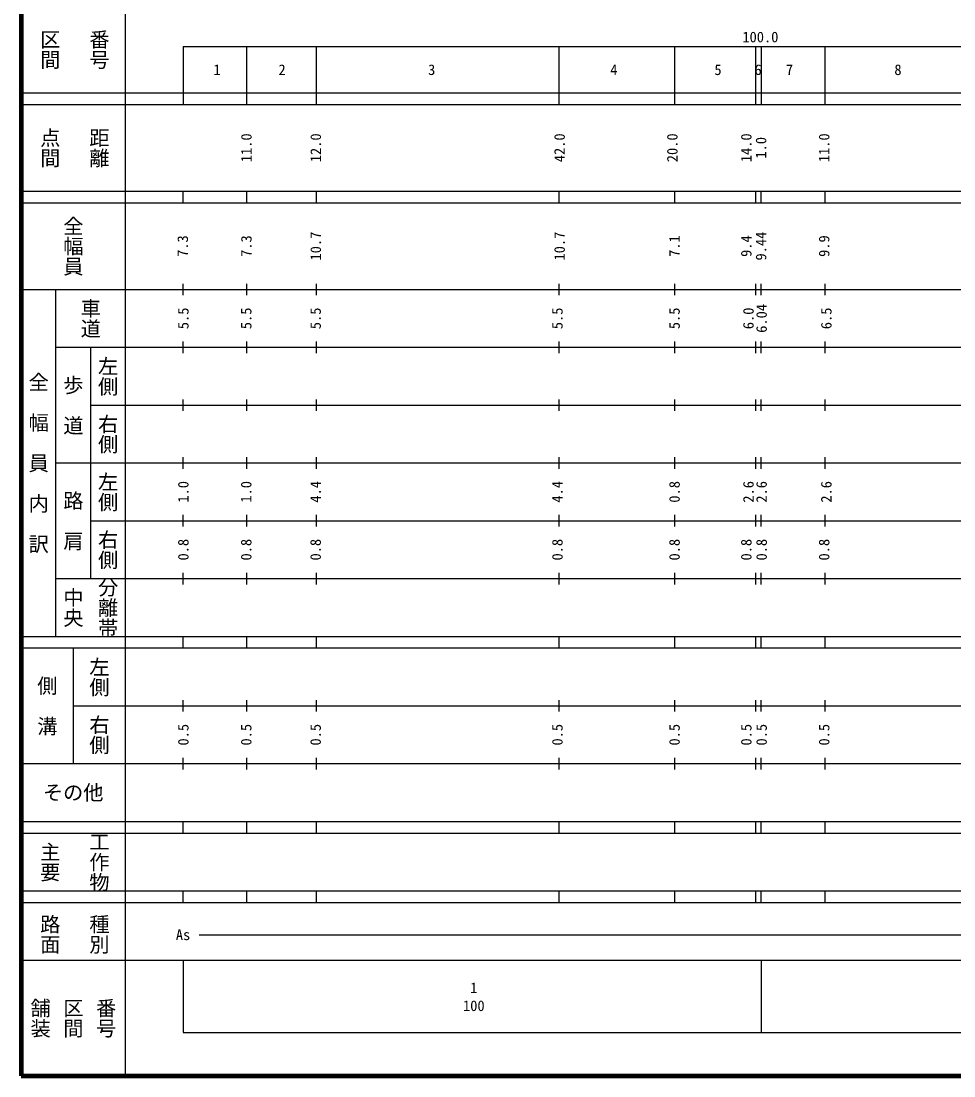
# Model space of a CAD drawing. Units: millimetres on the paper. Extents: x 40 to 680, y 20 to 380.
# Drawn here: x 40 to 201.3, y 20 to 202.4 of the extents above; entities that cross this region are included whole.
import ezdxf
from ezdxf.enums import TextEntityAlignment as Align

# ---------------------------------------------------------------- set-up
doc = ezdxf.new("R2010")
doc.units = ezdxf.units.MM
doc.layers.add('M-TTL', color=2, linetype='Continuous', lineweight=140)
doc.layers.add('M-TTL-BAND', color=7, linetype='Continuous', lineweight=25)
doc.styles.add('@ＭＳ ゴシック', font='')
doc.styles.add('ＭＳ ゴシック', font='')
doc.styles.get('@ＭＳ ゴシック').set_extended_font_data('@MS Gothic')
doc.styles.get('ＭＳ ゴシック').set_extended_font_data('MS Gothic')

msp = doc.modelspace()

# ---------------------------------------------------------------- linework, layer by layer
at = {"layer": 'M-TTL'}
for p, q in [((40, 380), (40, 20)), ((40, 20), (680, 20))]:
    msp.add_line(p, q, dxfattribs=at)
at = {"layer": 'M-TTL-BAND'}
for p, q in [((58, 370), (58, 20)), ((68, 198), (579, 198)), ((68, 198), (68, 188)), ((79, 198), (79, 188)), ((91, 198), (91, 188)), ((133, 198), (133, 188)), ((153, 198), (153, 188)), ((167, 198), (167, 188)), ((168, 198), (168, 188)), ((179, 198), (179, 188)), ((40, 190), (579, 190)), ((40, 188), (579, 188)), ((40, 173), (579, 173)), ((68, 171), (68, 173)), ((79, 173), (79, 171)), ((91, 173), (91, 171)), ((133, 173), (133, 171)), ((153, 173), (153, 171)), ((167, 173), (167, 171)), ((168, 171), (168, 173)), ((179, 173), (179, 171)), ((40, 171), (579, 171)), ((68, 155), (68, 157)), ((79, 157), (79, 155)), ((91, 157), (91, 155)), ((133, 157), (133, 155)), ((153, 157), (153, 155)), ((167, 157), (167, 155)), ((168, 155), (168, 157)), ((179, 157), (179, 155)), ((40, 156), (579, 156)), ((46, 96), (46, 156)), ((46, 146), (579, 146)), ((52, 146), (52, 106)), ((68, 145), (68, 147)), ((79, 147), (79, 145)), ((91, 147), (91, 145)), ((133, 147), (133, 145)), ((153, 147), (153, 145)), ((167, 147), (167, 145)), ((168, 145), (168, 147)), ((179, 147), (179, 145)), ((68, 135), (68, 137)), ((79, 137), (79, 135)), ((91, 137), (91, 135)), ((133, 137), (133, 135)), ((153, 137), (153, 135)), ((167, 137), (167, 135)), ((168, 135), (168, 137)), ((179, 137), (179, 135)), ((52, 136), (579, 136)), ((46, 126), (579, 126)), ((68, 125), (68, 127)), ((79, 127), (79, 125)), ((91, 127), (91, 125)), ((133, 127), (133, 125)), ((153, 127), (153, 125)), ((167, 127), (167, 125)), ((168, 125), (168, 127)), ((179, 127), (179, 125)), ((68, 115), (68, 117)), ((79, 117), (79, 115)), ((91, 117), (91, 115)), ((133, 117), (133, 115)), ((153, 117), (153, 115)), ((167, 117), (167, 115)), ((168, 115), (168, 117)), ((179, 117), (179, 115)), ((52, 116), (579, 116)), ((46, 106), (579, 106)), ((68, 105), (68, 107)), ((79, 107), (79, 105)), ((91, 107), (91, 105)), ((133, 107), (133, 105)), ((153, 107), (153, 105)), ((167, 107), (167, 105)), ((168, 105), (168, 107)), ((179, 107), (179, 105)), ((40, 96), (579, 96)), ((68, 94), (68, 96)), ((79, 96), (79, 94)), ((91, 96), (91, 94)), ((133, 96), (133, 94)), ((153, 96), (153, 94)), ((167, 96), (167, 94)), ((168, 94), (168, 96)), ((179, 96), (179, 94)), ((40, 94), (579, 94)), ((49, 94), (49, 74)), ((49, 84), (579, 84)), ((68, 83), (68, 85)), ((79, 85), (79, 83)), ((91, 85), (91, 83)), ((133, 85), (133, 83)), ((153, 85), (153, 83)), ((167, 85), (167, 83)), ((168, 83), (168, 85)), ((179, 85), (179, 83)), ((68, 73), (68, 75)), ((79, 75), (79, 73)), ((91, 75), (91, 73)), ((133, 75), (133, 73)), ((153, 75), (153, 73)), ((167, 75), (167, 73)), ((168, 73), (168, 75)), ((179, 75), (179, 73)), ((40, 74), (579, 74)), ((40, 64), (579, 64)), ((68, 62), (68, 64)), ((79, 64), (79, 62)), ((91, 64), (91, 62)), ((133, 64), (133, 62)), ((153, 64), (153, 62)), ((167, 64), (167, 62)), ((168, 62), (168, 64)), ((179, 64), (179, 62)), ((40, 62), (579, 62)), ((40, 52), (579, 52)), ((68, 50), (68, 52)), ((79, 52), (79, 50)), ((91, 52), (91, 50)), ((133, 52), (133, 50)), ((153, 52), (153, 50)), ((167, 52), (167, 50)), ((168, 50), (168, 52)), ((179, 52), (179, 50)), ((40, 50), (579, 50)), ((70.805, 44.406), (537.04, 44.406)), ((40, 40), (579, 40)), ((68, 40), (68, 27.5)), ((168, 40), (168, 27.5)), ((68, 27.5), (579, 27.5))]:
    msp.add_line(p, q, dxfattribs=at)

# ---------------------------------------------------------------- texts
for s, height, rotation, style, p in [('番号', 2.566, 270, '@ＭＳ ゴシック', (53.5, 197.5)), ('区間', 2.566, 270, '@ＭＳ ゴシック', (45, 197.5)), ('点間', 2.566, 270, '@ＭＳ ゴシック', (45, 180.5)), ('距離', 2.566, 270, '@ＭＳ ゴシック', (53.5, 180.5)), ('11.0', 1.833, 90, 'ＭＳ ゴシック', (78.945, 180.5)), ('12.0', 1.833, 90, 'ＭＳ ゴシック', (90.946, 180.5)), ('42.0', 1.833, 90, 'ＭＳ ゴシック', (133.107, 180.5)), ('20.0', 1.833, 90, 'ＭＳ ゴシック', (152.608, 180.5)), ('14.0', 1.833, 90, 'ＭＳ ゴシック', (165.394, 180.5)), ('11.0', 1.833, 90, 'ＭＳ ゴシック', (178.859, 180.5)), ('1.0', 1.833, 90, 'ＭＳ ゴシック', (167.945, 180.5)), ('全幅員', 2.566, 270, '@ＭＳ ゴシック', (49, 163.5)), ('7.3', 1.833, 90, 'ＭＳ ゴシック', (67.945, 163.5)), ('7.3', 1.833, 90, 'ＭＳ ゴシック', (78.945, 163.5)), ('10.7', 1.833, 90, 'ＭＳ ゴシック', (90.946, 163.5)), ('10.7', 1.833, 90, 'ＭＳ ゴシック', (133.107, 163.5)), ('7.1', 1.833, 90, 'ＭＳ ゴシック', (152.983, 163.5)), ('9.4', 1.833, 90, 'ＭＳ ゴシック', (165.394, 163.5)), ('9.44', 1.833, 90, 'ＭＳ ゴシック', (167.945, 163.5)), ('9.9', 1.833, 90, 'ＭＳ ゴシック', (178.859, 163.5)), ('車道', 2.566, 270, '@ＭＳ ゴシック', (52, 151)), ('6.04', 1.833, 90, 'ＭＳ ゴシック', (168.042, 151)), ('5.5', 1.833, 90, 'ＭＳ ゴシック', (68.042, 151)), ('5.5', 1.833, 90, 'ＭＳ ゴシック', (78.918, 151)), ('5.5', 1.833, 90, 'ＭＳ ゴシック', (90.918, 151)), ('5.5', 1.833, 90, 'ＭＳ ゴシック', (132.732, 151)), ('5.5', 1.833, 90, 'ＭＳ ゴシック', (152.983, 151)), ('6.0', 1.833, 90, 'ＭＳ ゴシック', (165.769, 151)), ('6.5', 1.833, 90, 'ＭＳ ゴシック', (179.234, 151)), ('左側', 2.566, 270, '@ＭＳ ゴシック', (55, 141)), ('全\u3000幅\u3000員\u3000内\u3000訳', 2.566, 270, '@ＭＳ ゴシック', (43, 126)), ('歩\u3000道', 2.566, 270, '@ＭＳ ゴシック', (49, 136)), ('右側', 2.566, 270, '@ＭＳ ゴシック', (55, 131)), ('左側', 2.566, 270, '@ＭＳ ゴシック', (55, 121)), ('1.0', 1.833, 90, 'ＭＳ ゴシック', (68.042, 121)), ('1.0', 1.833, 90, 'ＭＳ ゴシック', (78.918, 121)), ('4.4', 1.833, 90, 'ＭＳ ゴシック', (90.918, 121)), ('4.4', 1.833, 90, 'ＭＳ ゴシック', (132.732, 121)), ('0.8', 1.833, 90, 'ＭＳ ゴシック', (152.983, 121)), ('2.6', 1.833, 90, 'ＭＳ ゴシック', (165.769, 121)), ('2.6', 1.833, 90, 'ＭＳ ゴシック', (168.042, 121)), ('2.6', 1.833, 90, 'ＭＳ ゴシック', (179.234, 121)), ('路\u3000肩', 2.566, 270, '@ＭＳ ゴシック', (49, 116)), ('右側', 2.566, 270, '@ＭＳ ゴシック', (55, 111)), ('0.8', 1.833, 90, 'ＭＳ ゴシック', (68.042, 111)), ('0.8', 1.833, 90, 'ＭＳ ゴシック', (78.918, 111)), ('0.8', 1.833, 90, 'ＭＳ ゴシック', (90.918, 111)), ('0.8', 1.833, 90, 'ＭＳ ゴシック', (132.732, 111)), ('0.8', 1.833, 90, 'ＭＳ ゴシック', (152.983, 111)), ('0.8', 1.833, 90, 'ＭＳ ゴシック', (165.394, 111)), ('0.8', 1.833, 90, 'ＭＳ ゴシック', (168.042, 111)), ('0.8', 1.833, 90, 'ＭＳ ゴシック', (178.859, 111)), ('分離帯', 2.566, 270, '@ＭＳ ゴシック', (55, 101)), ('中央', 2.566, 270, '@ＭＳ ゴシック', (49, 101)), ('左側', 2.566, 270, '@ＭＳ ゴシック', (53.5, 89)), ('側\u3000溝', 2.566, 270, '@ＭＳ ゴシック', (44.5, 84)), ('右側', 2.566, 270, '@ＭＳ ゴシック', (53.5, 79)), ('0.5', 1.833, 90, 'ＭＳ ゴシック', (68.042, 79)), ('0.5', 1.833, 90, 'ＭＳ ゴシック', (78.918, 79)), ('0.5', 1.833, 90, 'ＭＳ ゴシック', (90.918, 79)), ('0.5', 1.833, 90, 'ＭＳ ゴシック', (132.732, 79)), ('0.5', 1.833, 90, 'ＭＳ ゴシック', (152.983, 79)), ('0.5', 1.833, 90, 'ＭＳ ゴシック', (165.394, 79)), ('0.5', 1.833, 90, 'ＭＳ ゴシック', (168.042, 79)), ('0.5', 1.833, 90, 'ＭＳ ゴシック', (178.859, 79)), ('主要', 2.566, 270, '@ＭＳ ゴシック', (45, 57)), ('工作物', 2.566, 270, '@ＭＳ ゴシック', (53.5, 57)), ('路面', 2.566, 270, '@ＭＳ ゴシック', (45, 44.5)), ('種別', 2.566, 270, '@ＭＳ ゴシック', (53.5, 44.5)), ('舗装', 2.566, 270, '@ＭＳ ゴシック', (43.333, 30)), ('区間', 2.566, 270, '@ＭＳ ゴシック', (49, 30)), ('番号', 2.566, 270, '@ＭＳ ゴシック', (54.667, 30))]:
    msp.add_text(s, height=height, rotation=rotation, dxfattribs=dict(at, style=style)).set_placement(p, align=Align.MIDDLE_CENTER)
at = {"layer": 'M-TTL-BAND', "style": 'ＭＳ ゴシック'}
msp.add_text('100.0', height=1.833, dxfattribs=at).set_placement((167.844, 198.195), align=Align.BOTTOM_CENTER)
for s, height, p in [('1', 1.833, (73.882, 194)), ('2', 1.833, (85.133, 194)), ('3', 1.833, (111.009, 194)), ('4', 1.833, (142.51, 194)), ('5', 1.833, (160.511, 194)), ('6', 1.833, (167.452, 194)), ('7', 1.833, (172.886, 194)), ('8', 1.833, (191.637, 194)), ('その他', 2.566, (49, 69)), ('As', 1.833, (68.006, 44.406)), ('1', 1.833, (118.288, 35.238)), ('100', 1.833, (118.288, 32.131))]:
    msp.add_text(s, height=height, dxfattribs=at).set_placement(p, align=Align.MIDDLE_CENTER)

doc.saveas('drawing.dxf')
